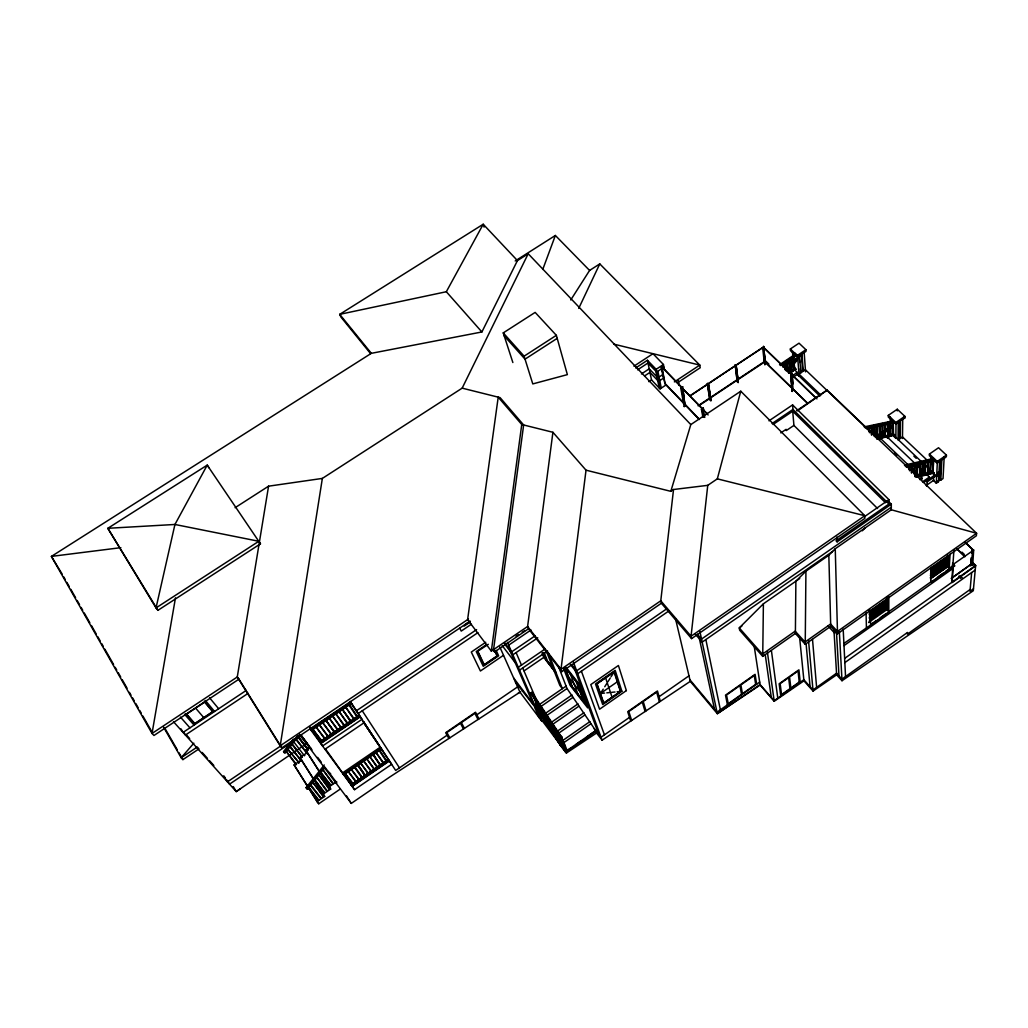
<?xml version="1.0" encoding="UTF-8"?>
<svg xmlns="http://www.w3.org/2000/svg" width="1028" height="1028" viewBox="0 0 1028 1028"><rect width="100%" height="100%" fill="white"/><g stroke="black" fill="none" stroke-linecap="round" stroke-linejoin="round"><path stroke-width="1.5" d="M887.472 424.037L887.819 436.45L887.896 422.431L887.819 436.45M887.884 436.026L887.974 422.29M888.282 415.376L888.282 417.021L895.825 424.127L904.833 417.959L904.858 416.314L897.277 409.234L888.282 415.376L895.838 422.482L904.858 416.314M886.342 605.531L888.166 607.419L888.166 608.73L868.596 622.531M888.166 603.821L869.38 617.108L869.405 618.419L888.166 605.158L888.166 603.821L886.342 601.933M888.179 600.198L869.302 613.523L869.328 614.847L888.179 601.547L888.179 600.198L886.342 598.309M888.179 596.548L888.179 597.898L887.254 596.947M888.835 596.703L888.809 611.66L930.777 581.964L931.445 567.417M889.04 501.947L891.315 504.183L837.088 541.846L836.034 540.754L888.963 504.016L888.963 499.672L792.588 404.916L768.983 420.825M843.898 643.438L889.336 612.2L887.254 609.334M890.916 423.716L890.466 435.898L890.145 423.472M890.299 434.638L890.351 417.137M890.466 435.898L890.222 421.827M877.462 435.229L890.788 426.106L891.726 427.802L878.4 436.926L878.914 436.335L877.462 435.229L875.393 437.632M828.825 555.274L830.727 626.335L805.232 644.299L795.389 633.441L795.878 581.218L805.926 571.195L828.825 555.274L835.25 548.734L891.289 509.772L891.315 504.183M891.726 427.802L890.788 426.106M893.242 421.608L893.101 435.358L892.805 422.919M893.666 421.519L892.818 421.403L892.741 435.024M893.512 435.268L893.229 421.326M894.231 421.968L894.219 422.868M896.442 437.967L895.876 438.352L896.005 422.457M897.251 410.892L897.277 409.234M899.757 422.688L899.577 437.761L900.284 438.429L900.477 421.84L898.228 423.382L898.074 439.945L902.481 436.913L926.922 460.004M805.926 571.195L805.232 644.299M902.468 438.493L902.725 419.437M799.771 578.507L763.393 603.809L762.725 656.391L795.389 633.441M909.086 469.372L909.215 465.928M909.484 470.773L909.574 466.275M911.335 472.88L911.502 465.376M911.759 472.777L911.939 465.286M912.157 471.634L912.299 465.633M913.995 473.728L914.213 464.746M914.355 474.075L914.65 464.643M914.74 475.476L915.01 464.99M917.721 464.36L916.95 476.427L916.925 464.103M916.95 476.427L917.349 464.001M919.623 463.474L919.623 475.784L920.047 463.371M920.047 475.681L920.42 463.718M971.794 553.167L972.051 550.186L973.683 550.057L972.668 565.439M921.872 479.601L921.923 478.02L879.351 437.324M923.105 463.088L922.283 475.129L922.309 462.831M922.283 475.129L922.681 463.178M922.694 475.039L922.733 462.741M925.791 462.446L924.93 474.486L924.943 463.692M924.93 474.486L925.367 462.549M928.464 461.816L927.577 473.844L927.667 461.572M926.883 486.231L927.115 480.012L927.307 481.811L935.172 476.337M927.577 473.844L928.091 461.469M929.415 454.055L929.351 455.674L937.202 463.088L946.351 456.753L946.441 455.121L938.538 447.745L929.415 454.055L937.279 461.469M880.174 438.776L885.365 435.217L929.338 477.082L929.273 478.65L924.005 482.312M931.394 457.383L930.211 473.214L930.327 460.942M930.211 473.214L930.751 460.84M932.897 471.993L934.041 473.086L932.473 472.225L932.987 460.313M933.411 460.223L932.846 472.572L933.771 460.57M934.426 460.852L934.503 459.298L905.462 466.108M952.493 563.203L954.562 566.03L931.304 582.49L930.803 581.36M938.795 461.508L939.528 462.202L938.564 481.682L936.328 483.237L937.369 461.366M938.063 476.491L938.281 471.993M944.128 458.18L943.036 478.56L940.8 480.115L940.08 479.433L940.993 461.431M940.8 480.115L941.815 460.621L939.528 462.202M947.559 567.392L947.251 566.338M930.456 578.79L948.638 565.978L948.728 564.603L946.865 562.766M930.391 575.307L948.883 562.252L948.96 560.864L947.096 559.026M930.558 571.607L949.114 558.5L949.204 557.099L947.328 555.261M950.103 554.246L949.152 568.959L945.477 571.568M952.853 565.747L953.933 550.057M953.277 566.043L952.121 582.593L975.598 565.94L972.18 562.612M970.702 565.593L971.396 557.651M970.728 565.798L971.421 557.857M951.311 578.314L971.331 564.115L972.616 550.828L952.211 565.079M971.653 572.557L969.982 591.306L973.477 588.813M972.218 562.123L975.649 565.464L973.298 590.74L842.009 680.742L836.638 674.831L833.862 628.635M740.764 391.218L717.326 478.855L707.752 485.344L691.06 636.229L691.587 638.619L864.869 518.369L864.818 515.709L740.764 391.218L690.803 424.59L670.821 491.333L586.024 470.181L552.91 432.287L521.749 424.5L498.207 397.168L467.611 619.614L491.333 651.122L527.608 626.489L552.91 432.287M707.752 485.344L673.533 489.508L660.773 600.802L661.377 603.243L691.587 638.619M586.024 470.181L561.005 669.318L561.879 671.605L661.377 603.243M491.333 651.122L521.749 424.5M690.803 424.59L528.199 253.749L462.163 388.147L322.355 478.418L280.207 745.801L281.839 747.87L470.04 621.143M322.355 478.418L268.565 486.18L237.275 676.989L280.207 745.801L468.472 619.036M175.48 597.846L152.028 733.439L153.956 735.483L238.959 679.174L281.839 747.87M764.781 364.67L763.483 346.487L765.487 363.244L763.483 346.487M764.999 364.657L763.714 346.475M542.771 269.413L555.364 235.463L589.584 270.441L570.771 299.958M578.725 308.387L599.774 263.9L699.785 365.094L700.209 367.754L677.529 382.763M238.959 679.174L237.275 676.989L152.028 733.439L51.4 556.405L371.339 353.324L481.888 331.967L517.444 260.585L528.199 253.749M370.555 353.593L340.949 317.074L339.703 314.35L446.332 291.734L483.211 224.232L517.444 260.585M865.859 426.903L866.643 427.16M868.956 426.671L868.956 431.31M869.392 426.581L869.405 432.724M872.117 426.016L871.333 425.759M874.404 425.541L874.455 436.193M877.051 425.104L877.205 424.538M880.264 424.32L879.852 438.095L879.48 424.063M882.962 423.754L882.152 423.472M885.288 422.855L885.172 436.99L885.571 423.33L884.787 423.086L885.571 423.33M906.85 467.367L935.017 460.12M604.567 693.065L600.442 693.489L603.218 689.133M604.734 686.743L606.738 683.581M607.831 681.86L610.259 678.03M611.082 676.745L614.101 671.991L620.398 691.446L603.757 702.998L597.062 683.774L614.101 671.991M298.981 735.483L285.347 752.727L284.268 752.676L283.574 751.571L293.443 739.081M285.63 750.389L287.583 747.934M284.268 752.676L297.105 736.433M296.488 764.434L285.874 750.838L296.013 764.755M289.433 746.315L301.512 761.041L290.063 746.264M291.412 743.822L302.322 757.122L291.772 743.36M293.378 741.329L304.365 755.734M285.758 751.712L285.874 750.838M287.724 749.232L299.007 762.737L287.467 748.808M293.648 741.741L293.751 740.854M295.987 738.772L307.346 753.717M297.593 736.742L297.709 735.855L308.169 749.772L297.336 736.318M786.33 371.005L796.199 358.554L797.111 360.198L788.27 371.339M787.564 370.363L796.199 358.554M787.409 371.532L797.047 359.376M324.822 767.71L307.86 788.784L306.768 788.759L306.061 787.615L324.257 764.986M308.143 786.407L310.135 783.927M306.768 788.759L324.026 767.312M323.319 796.764L312.332 781.704M320.312 772.542L320.428 771.642L330.656 785.161L320.042 772.118M193.855 743.193L181.172 757.739L182.92 759.602L198.957 748.898L197.26 747.009L181.172 757.739L163.568 727.13M763.393 603.809L739.26 627.915L739.646 630.177L762.725 656.391M862.286 530.795L865.139 527.955M970.149 589.481L907.441 634.122L907.48 632.477L841.932 679.135L836.548 673.211L812.981 689.968L803.845 679.701L774.135 700.749L760.065 684.532L717.338 713.702L689.685 680.639M951.414 578.417L971.331 564.115M844.643 658.408L951.71 582.452L952.815 566.377L954.562 566.03M952.159 582.131L975.649 565.464M844.849 662.597L975.225 570.026M830.727 626.335L837.589 633.736L976.369 535.781L976.6 533.275L827.129 390.139L796.597 410.737M869.649 611.686L887.254 599.247M930.931 568.42L948.266 556.187M873.44 610.349L875.959 608.576M930.623 570.232L949.204 557.099M869.714 615.271L887.254 602.883L887.254 600.596L888.179 601.547M930.751 572.146L948.034 559.952M930.456 573.945L948.96 560.864M869.791 618.817L887.254 606.469M930.584 575.847L947.79 563.691L947.944 561.327L948.883 562.252M888.166 607.419L869.444 620.655L869.47 621.953M930.289 577.646L948.728 564.603M931.317 577.993L948.638 565.978M954.074 564.886L949.191 568.343L947.598 566.659M871.41 623.983L876.383 620.462M880.109 617.815L886.329 613.42M938.127 576.772L943.023 573.303M869.881 610.079L870.677 625.409L889.336 611.634M954.614 565.451L931.329 581.925L930.803 581.385M844.014 645.61L952.648 568.702M759.692 682.091L717.017 712.186L689.916 679.804M797.574 410.776L827.129 390.139M629.534 717.351L601.033 737.243L595.906 730.612M659.051 696.727L688.978 675.833M940.08 479.433L937.844 480.988L938.564 481.682M558.204 665.733L567.006 688.503L596.15 731.281L565.785 752.457L559.707 744.375L564.937 750.324M561.686 742.82L562.162 742.499M590.753 723.905L560.44 745.004L536.616 709.461L567.006 688.503M741.856 626.103L739.26 627.915L762.39 654.155L795.158 631.166L805.014 642.025L830.585 624.022L837.46 631.436L837.589 633.736M595.854 730.497L565.464 751.674L565.785 752.457M571.054 747.934L565.863 751.545L566.467 752.997L596.574 733.015L595.726 730.728M576.245 744.311L581.437 740.687M586.641 737.063L594.428 731.64M552.075 728.479L547.114 717.107L548.566 718.778M936.225 462.15L946.441 455.121M555.159 729.135L555.968 729.289L559.977 740.276L555.107 729.019L559.977 740.276M554.041 731.409L549.132 720.114L550.558 721.746M864.33 516.763L888.963 499.672M559.707 744.375L549.967 728.492M919.649 479.601L921.923 478.02M553.514 733.851L583.943 712.738M562.008 743.295L557.703 731.872L565.696 750.35L535.806 704.887L536.912 704.129L535.806 704.887M558.024 732.36L557.215 732.206M553.771 735.495L553.295 732.9M556.032 734.377L551.124 723.082L551.959 723.314L551.162 723.159M554.477 736.112L584.816 715.051M922.553 481.798L929.338 477.082M557.664 736.819L558.448 736.973L557.664 736.819L551.638 722.825M927.359 480.243L935.249 474.769M891.302 507.202L701.533 639.069L697.357 634.199M560.299 737.5L561.416 736.729L566.788 749.592M560.813 738.258L561.661 736.858L560.813 738.258L530.705 693.09L531.823 692.319L561.918 737.487M926.164 485.537L934.002 480.089M832.59 551.445L702.175 642.114L695.391 634.212M558.757 742.139L555.094 736.266M559.489 742.756L589.905 721.617M540.882 715.449L537.464 709.924L552.794 733.234M545.38 713.393L572.031 694.979M549.762 725.023L550.545 725.177L545.11 714.1L546.549 715.771M550.083 725.498L545.932 714.319M543.761 716.079L544.557 716.233L539.045 705.067M546.549 715.629L572.956 697.382M499.839 647.023L519.937 692.114L541.602 720.924L537.464 709.924M547.95 717.338L547.153 717.184M546.241 718.739L546.086 719.536L542.81 710.721M549.941 720.307L549.145 720.153M547.77 722.041L548.554 722.196L543.08 711.093L544.532 712.751M546.857 724.38L543.208 718.546M547.551 724.971L578.006 703.884M552.486 724.483L578.88 706.197M553.462 726.603L553.617 725.794L557.986 737.294M600.442 693.489L617.275 681.834M240.398 788.746L236.247 791.611L173.462 721.695M535.472 698.719L540.086 710.592L535.472 698.719L535.716 700.119M667.031 608.602L576.631 670.821L571.722 664.576M535.331 699.528L542.09 713.573M669.074 610.812L577.697 673.738L570.386 664.435M537.503 701.738L538.466 703.705M537.631 705.748L535.614 707.135L513.653 678.017M538.633 705.041L566.094 686.126M539.392 705.593L539.546 704.784L544.082 716.555M538.119 706.634L537.978 707.431L534.611 698.487M537.785 710.656L515.413 681.962M546.086 719.536L541.563 707.804M540.086 710.592L540.24 709.783M548.091 722.517L543.915 711.299M799.617 637.45L803.947 680.832L813.071 691.086L836.638 674.831M887.357 438.108L892.163 434.818L895.876 438.352M518.009 693.437L519.937 692.114M537.657 706.956L533.339 695.519L534.303 697.498M537.978 707.431L533.66 696.007M754.179 646.059L760.142 685.059L774.212 701.263L803.947 680.832M389.265 760.733L352.103 786.137L351.229 784.788L388.366 759.396M388.52 759.628L351.229 784.788M519.525 670.127L547.551 650.981M365.647 775.652L365.441 776.397L358.464 765.462M380.848 765.256L380.643 766.001L373.896 754.95M353.234 784.75L344.676 772.979L353.722 784.415M356.292 782.655L347.785 770.859L356.767 782.321M359.337 780.573L351.165 769.175L359.826 780.239M362.396 778.479L353.992 766.631M368.487 774.315L360.455 762.84L368.962 773.994M371.532 772.234L363.552 760.733L372.007 771.912M374.565 770.165L366.649 758.625L375.053 769.831M377.61 768.083L369.733 756.518L378.086 767.749M383.675 763.933L375.901 752.316L384.164 763.598M387.196 761.53L379.139 749.386M352.257 786.356L389.406 760.951M524.139 670.834L543.799 657.393L542.026 652.96M309.775 728.531L354.583 789.658L391.629 764.305L363.861 722.761M878.683 435.204L882.32 432.724M884.735 431.066L889.58 427.751M878.4 436.129L891.726 426.993M447.064 735.213L395.677 770.447L350.188 701.443L351.229 703.024L348.775 704.681M476.863 714.794L517.598 686.884M299.366 734.313L351.293 803.395L389.689 777.052L520.669 691.703M307.154 743.218L236.234 791.586L233.292 786.6M537.76 637.848L512.869 654.797L504.44 643.734M378.985 750.209L381.581 749.065L343.802 774.816L342.53 772.915L380.309 747.163L381.17 748.435L343.365 774.212M357.294 763.753L358.129 765.05M360.391 761.645L360.738 763.264M363.475 759.538L363.835 761.157M366.572 757.43L366.919 759.049M378.42 749.361L369.168 755.67L370.016 756.942M350.882 768.738L351.653 768.841M344.958 773.403L345.177 772.645M348.068 771.283L348.274 770.525M357.641 765.385L357.847 764.614L365.917 776.076M381.118 765.68L372.817 754.411L380.643 766.001M332.738 783.747L322.728 769.548L333.213 783.413M309.544 747.677L305.753 750.222L329.011 786.883L336.683 781.665M324.193 792.884L314.619 779.622L324.668 792.549M326.737 791.136L316.367 776.68L327.225 790.815M329.294 789.401L318.667 774.585L329.77 789.067M307.462 752.47L299.906 757.572L323.023 794.284L330.669 789.054L305.753 750.222M318.217 800.247L308.567 787.14L318.706 799.912M320.775 798.499L309.929 784.685M301.628 759.795L294.085 764.896L317.048 801.647L324.694 796.43L299.906 757.572M518.292 667.288L545.097 648.989M317.048 801.647L318.744 803.767L340.294 789.041M516.082 636.242L518.536 634.572M522.275 632.284L524.858 630.524M492.708 649.4L494.596 651.919L528.777 628.596M508.68 645.16L530.975 630.01M503.514 655.273L480.41 671.001L471.299 652.048L485.743 642.256M330.682 773.84L329.024 772.362M535.1 635.857L511.597 651.855L504.851 643.027M307.912 749.361L307.693 750.093M300.202 734.994L310.687 748.063M359.222 715.167L319.772 741.843L340.988 727.863M344.933 725.203L359.389 715.424M335.077 732.232L334.845 733.015L325.503 719.728L334.845 733.015M351.216 721.322L350.998 722.093L341.926 708.652M321.88 741.792L322.111 740.995L321.88 741.792L312.024 728.171M325.131 739.595L325.349 738.811L325.131 739.595L315.326 725.948M328.369 737.397L318.616 723.725M331.607 735.213L322.201 721.952L332.121 734.866M338.084 730.831L328.793 717.518L338.597 730.484M341.322 728.646L332.083 715.295L341.823 728.299M344.547 726.462L335.655 713.522L345.061 726.115M347.772 724.277L338.944 711.312L348.286 723.93M354.223 719.921L345.215 706.454L354.737 719.574M357.95 717.403L349.302 704.334M320.672 743.244L360.147 716.542M320.852 743.488L360.314 716.799M304.108 755.323L304.841 755.413M295.357 738.824L307.089 753.306M780.817 432.891L786.099 429.319L786.253 430.591L793.924 425.412L792.704 411.226L773.082 424.461M324.964 749.245L364.195 722.671M486.681 644.466L476.247 651.534L483.25 666.272L498.619 655.813L496.177 650.403M488.326 644.299L477.48 651.405L483.97 665.103L497.423 655.941L494.931 650.416M464.9 624.857L470.04 621.4M350.638 702.15L310.495 729.199L309.993 728.518L311.368 730.548L351.525 703.473M291.078 742.679L229.552 784.146L227.316 780.355M295.01 740.031L301.551 735.624M350.895 702.51L348.441 704.167L357.448 717.737M464.168 626.103L470.374 621.927M312.306 728.621L322.394 741.445M315.609 726.398L325.645 739.248M310.867 729.867L351.062 702.766M312.602 729.07L312.538 727.824M315.904 726.847L315.84 725.601M319.194 724.624L328.883 737.05M325.786 720.178L335.359 732.681M471.415 624.214L461.212 631.102L459.824 628.224M670.821 491.333L673.533 489.508M772.079 423.523L792.973 409.44L792.588 404.916M356.369 710.798L476.606 629.611M358.181 713.548L477.879 632.657M793.706 389.92L792.087 391.334L790.686 374.706L792.228 373.665L790.815 374.847L792.228 391.462M281.518 745.441L227.471 781.833L226.16 779.61M788.489 372.547L794.927 368.23L795.775 369.039L790.648 372.894M788.772 372.611L793.912 369.168L792.537 352.27M788.527 372.946L792.382 370.363M788.656 359.928L790.018 372.47L789.388 359.954L790.416 372.2M792.164 371.031L791.239 358.207M794.708 369.322L793.398 356.755C793.616 373.138 795.633 373.858 793.398 356.755M789.324 373.357L795.775 369.039M807.635 403.426L793.025 389.201L791.933 374.667L816.952 398.877M792.19 375.837L797.291 372.419L793.912 369.168M799.758 362.434L799.27 356.061L801.12 372.611L800.491 371.995L802.624 370.568L801.442 354.621M760.142 685.059L717.338 713.702L699.901 631.359M698.051 405.79L765.5 360.854L768.918 364.169M699.014 405.559L709.654 398.607L707.315 384.305L689.929 395.857M710.631 397.823L736.973 380.27M738.014 379.576L764.267 362.216L762.635 347.554L736.125 365.171L738.091 379.666M710.014 399.301L710.875 400.188L710.104 399.815M790.339 348.98L799.026 343.185L805.913 349.7L806.029 351.37L797.33 357.191L790.481 350.651L790.339 348.98L797.201 355.521L797.33 357.191M703.165 416.096L702.124 408.347L681.975 387.89L685.046 404.724L699.233 419.527M702.895 417.201L701.456 409.375L703.242 408.18L703.897 411.406M703.383 408.334L701.456 409.375M703.987 416.957L702.715 409.362L707.277 413.68M779.532 364.709L793.873 355.135L794.734 355.945L794.798 356.78L781.768 365.48M780.92 364.67L783.516 362.923M786.124 361.188L793.95 355.958L793.873 355.135M780.38 365.531L794.734 355.945M782.475 364.58L783.156 367.356M789.388 359.954L790.018 372.47M791.547 358.515L790.828 358.476M793.719 357.063L792.999 357.024M797.201 355.521L805.913 349.7M799.912 356.677L802.084 355.225L803.254 371.172L802.624 370.568M596.574 733.015L602.112 740.173L690.289 681.358L675.55 618.882M709.924 399.931L707.508 383.457L708.369 384.344L710.785 400.804M735.251 365.03L737.256 381.709L735.251 365.03L736.125 365.904L738.297 382.467M246.309 690.379L183.074 732.399L181.044 728.916M710.952 400.689L708.382 383.611L735.071 365.878L708.459 383.688L710.708 397.913M690.019 395.947L707.405 384.395M762.712 347.644L736.125 365.171M738.13 382.583L736.125 365.904M248.133 693.335L185.438 735.033L184.076 732.707M685.046 404.724L682.206 387.736M684.275 406.625L686.01 405.469L684.134 406.484L680.729 387.903L682.643 386.888L680.729 387.903M674.368 381.902L699.785 365.094L613.973 344.187M681.166 387.055L661.569 366.765L664.898 383.727L684.237 403.888L681.397 386.901L661.788 366.611L665.116 383.572L684.468 403.747M648.835 381.658L651.508 379.897L647.434 360.263L635.664 367.985M659.064 377.058L662.687 374.667M659.77 380.617L663.394 378.227L661.184 367.009L662.405 366.212L662.752 368.024L663.972 367.227M651.508 379.897L660.079 388.892L666.067 384.935M637.566 369.836L647.987 362.987L656.674 372.033L661.544 368.821M641.421 373.948L649.208 368.821L656.982 376.942M644.582 375.927L649.94 372.393L657.702 380.501M660.079 388.892L656.134 369.322L663.445 364.503L652.973 353.696L633.942 366.186M260.469 543.825L258.825 541.281L156.025 607.921L107.837 528.302L207.219 465.119L260.469 543.825L157.952 610.311L156.025 607.921L174.94 524.473L207.219 465.119L208.928 467.766M556.354 335.334L567.366 374.629L532.787 383.919L524.1 356.176L556.354 335.334L535.151 312.396L503.245 332.892L512.869 362.537M557.202 338.353L525.038 359.157L504.221 335.886M235.104 507.691L268.565 486.18M793.577 376.89L797.445 374.41L797.291 372.419M589.584 270.441L599.774 263.9M515.195 260.971L555.364 235.463M914.779 476.594L933.077 472.16M915.768 477.056L933.874 472.662L932.897 471.736L914.791 476.118M917.259 477.159L934.041 473.086M905.45 466.584L934.478 459.747M904.473 465.17L933.514 458.372M914.689 463.14L915.048 463.499M924.57 474.139L925.354 474.396M927.217 473.497L927.988 473.754M929.852 472.867L930.623 473.111M932.473 472.225L933.257 472.469M880.148 437.414L887.858 435.756M889.194 435.461L893.409 434.548M877.848 438.532L894.694 434.883L876.897 439.213M876.91 437.632L893.769 433.996M866.681 428.612L894.27 422.829L893.281 421.955M864.188 426.877L893.281 420.825M871.256 425.9L872.04 426.157M879.403 424.204L879.75 424.538M882.075 423.613L882.885 423.896L882.512 437.542L882.075 425.117M874.764 425.579L873.98 425.335L874.764 425.579L874.879 436.103M865.139 427.789L894.231 421.711M879.415 425.708L879.917 437.671M882.14 437.183L882.936 437.453M884.8 424.59L885.236 436.579M890.12 435.564L890.878 435.821M120.854 547.667L51.4 556.405L62.117 574.022M606.803 692.846L609.745 692.538M611.57 692.345L615.014 691.998M617.121 691.78L620.398 691.446M306.061 787.615L307.86 788.784M283.574 751.571L285.347 752.727M258.825 541.281L174.94 524.473L107.837 528.302L157.952 610.311M462.163 388.147L500.083 397.63L523.65 424.975L493.556 649.606L494.596 651.919M717.326 478.855L864.818 515.709L691.06 636.229L660.773 600.802L561.005 669.318L527.608 626.489L528.559 628.84L561.879 671.605M891.289 509.772L976.6 533.275L837.46 631.436L835.25 548.734M903.882 417.072L904.833 417.959M944.218 456.612L945.207 457.537M933.63 459.889L934.606 460.814M893.216 434.381L894.334 435.435L893.216 434.6M894.578 436.206L931.381 471.094L930.815 471.492L934.683 475.154L934.606 476.722L933.642 475.81L933.437 480.474L936.328 483.237M913.866 456.111L916.192 458.321M794.477 352.694L796.533 354.66M793.95 355.958L794.798 356.78M796.263 359.376L797.111 360.198M894.309 453.219L896.596 455.417M875.946 437.311L805.399 369.746L798.974 374.051L820.819 395.086M795.813 369.45L794.927 368.23M797.111 374.089L819.92 396.114M796.109 373.254L799.141 376.184L797.561 355.637M784.724 362.55L785.585 368.962M964.919 542L972.886 549.71L964.804 542.09M790.982 373.935L763.727 347.567L791.097 373.858L792.19 388.391L765.269 362.139L792.318 388.327M791.817 374.745L815.692 397.849M961.951 552.126L964.238 554.349M793.141 389.124L807.738 403.349M957.119 548.913L964.971 556.559M957.004 548.991L964.855 556.636M948.176 557.574L949.114 558.5M792.973 409.44L888.963 504.016M959.985 575.5L962.247 577.736M792.704 411.226L885.468 502.731M958.623 576.245L960.872 578.481M947.598 566.813L949.191 568.381M735.071 365.146L735.945 366.019M793.924 425.412L877.565 508.513M707.328 383.572L708.189 384.459M681.975 387.89L701.893 408.501M702.715 409.362L708.125 414.952M886.342 603.256L888.166 605.158M647.434 360.263L656.134 369.322M886.74 609.501L889.336 612.2M685.265 404.582L699.451 419.373M827.964 625.872L834.826 633.299M186.543 735.046L189.666 738.541M202.143 752.445L207.45 758.368M209.571 760.733L213.824 765.475M223.384 776.127L225.505 778.492L224.078 776.089M503.245 332.892L524.1 356.176M446.332 291.734L481.888 331.967M180.427 717.081L189.936 727.837M184.565 714.267L194.048 725.1M185.644 713.625L194.639 723.918L213.117 711.646L204.379 701.212M195.616 708.112L203.75 717.608M205.382 700.479L214.556 711.479M209.571 697.781L218.656 708.755M371.339 353.324L339.703 314.35L483.211 224.232L484.111 227.124M310.584 784.634L321.25 798.178M294.085 764.896L318.744 803.767M566.145 667.403L578.571 683.273L587.682 707.881L569.962 685.098L563.781 668.907M565.529 667.712L576.888 682.245L584.546 702.792L571.542 686.1L564.77 668.264M565.734 668.341L576.425 681.911M312.602 782.128L323.794 796.443M568.51 676.938L579.882 691.523M323.023 794.284L324.694 796.43M555.004 670.59L547.487 660.914L544.133 652.459M556.109 672.685L546.382 660.156L543.426 652.716M545.971 659.873L554.323 670.641M543.799 657.393L555.518 672.505M594.235 728.813L596.15 731.281M329.011 786.883L330.669 789.054M502.178 645.558L515.182 662.636M297.966 736.266L308.169 749.772M542.09 720.589L566.467 752.997M300.844 734.943L302.643 737.333M303.273 738.117L308.901 745.685M301.178 735.457L305.856 741.689M310.173 747.433L312.037 749.926M317.639 757.379L321.366 762.352M324.771 767.016L327.521 770.679M327.906 771.064L336.824 782.95M309.916 727.695L317.267 737.731M325.259 748.641L354.583 789.658M354.75 766.721L362.871 778.157M357.358 764.948L365.441 776.397M350.998 722.093L342.221 709.102L351.512 721.759M541.409 708.6L541.563 707.791L542.231 709.384M538.659 706.75L542.167 711.98M544.801 715.899L564.95 745.981L560.53 735.405M363.899 722.26L365.325 724.38M363.488 721.874L377.7 743.283M348.196 703.794L349.07 705.118M379.268 750.633L378.651 749.72L386.708 761.864M345.434 705.658L346.32 706.981M344.92 706.005L345.793 707.328M375.336 751.455L376.184 752.74M342.157 707.868L343.031 709.191M372.252 753.563L373.1 754.835M341.643 708.215L342.517 709.538M338.88 710.078L339.754 711.402M338.353 710.425L339.24 711.749M352.758 705.516L351.293 703.28L361.984 719.317L322.574 745.981L310.43 727.104M363.321 721.72L382.532 750.71M363.359 721.862L371.429 734.056M371.982 734.943L373.023 736.523M335.591 712.288L336.464 713.625M335.077 712.635L335.95 713.972M332.314 714.499L333.188 715.835M331.787 714.858L332.661 716.182M360.661 762.082L361.226 762.93M329.024 716.722L329.898 718.058M328.497 717.069L329.371 718.405M362.267 710.785L399.455 767.852M325.735 718.932L326.596 720.268M325.208 719.292L326.082 720.615M322.432 721.155L322.496 722.401L321.918 721.502M319.143 723.378L319.721 724.265M346.423 795.788L351.293 803.395M330.656 785.161L330.181 785.482M302.322 757.122L301.846 757.443M301.512 761.041L301.05 761.35M299.007 762.737L298.531 763.059M164.519 727.657L177.317 749.875M178.911 752.663L182.92 759.602M63.697 576.811L65.291 579.599M66.871 582.375L69.249 586.551M70.829 589.34L75.584 597.692M77.164 600.468L79.541 604.644M81.122 607.432L82.703 610.221M84.283 612.996L89.834 622.75M91.415 625.525L96.157 633.878M97.75 636.666L100.127 640.842M101.708 643.618L103.288 646.406M104.869 649.195L113.581 664.499M115.162 667.288L116.742 670.063M118.336 672.852L120.7 677.028M122.293 679.816L127.035 688.169M129.412 692.345L130.993 695.121M132.586 697.909L134.167 700.685M135.747 703.473L138.125 707.649M139.705 710.438L141.286 713.214M142.879 716.002L151.579 731.319M449.84 737.86L446.859 732.54L460.416 723.249L463.499 728.955M448.902 738.464L445.664 732.72L475.553 712.237L478.958 718.88M464.438 728.351L461.354 722.607L474.872 713.355L478.033 719.51M477.891 651.366L484.214 664.705L497.025 655.992L494.584 650.608M510.274 651.405L533.146 703.859M534.83 707.727L539.173 717.685M530.705 693.09L530.988 693.759L531.823 692.319M507.434 642.307L541.602 720.924M534.894 698.86L539.764 710.104M533.339 695.519L534.033 697.138M516.107 652.6L521.479 665.116M522.699 667.956L537.413 702.188M541.885 708.279L542.501 709.731M539.533 704.771L540.484 706.724M540.792 707.701L545.765 719.06M545.611 713.83L546.279 715.411M546.845 716.734L549.659 723.365M543.581 710.811L544.262 712.404M544.827 713.728L547.667 720.384M549.62 719.818L553.629 729.289M547.628 716.85L551.663 726.346M555.634 728.801L559.579 738.168M553.617 725.794L554.542 727.695M557.703 731.872L561.609 741.201M559.412 736.176L563.858 746.739M543.054 652.549L546.241 660.541M546.099 650.557L559.862 685.458L562.355 688.696L548.117 652.433M565.31 668.534L572.146 686.537M565.027 668.084L572.005 686.421L583.698 701.456L576.271 681.808M570.501 674.445L577.762 693.746M573.367 661.942L602.112 740.173M575.192 670.539L598.681 734.198M581.411 671.181L604.451 734.853M605.582 677.876L612.084 697.215M630.729 721.078L627.71 711.71L657.457 690.97L660.336 701.327M631.667 720.461L628.802 711.543L642.294 702.137L645.109 711.492M646.034 710.875L643.22 701.494L656.661 692.114L659.423 701.944M699.464 638.953L714.499 709.179M705.85 639.57L720.384 709.808M655.8 371.121L659.218 387.993M657.894 371.224L661.274 388.096M727.426 704.848L725.511 695.159L755.105 674.329L756.659 684.237M663.445 364.503L664.563 370.298M678.249 380.63L679.122 385.333M682.502 386.734L683.196 389.985M683.62 392.94L684.185 396.037M703.242 408.18L703.743 411.264M704.257 414.335L704.771 417.407M702.946 409.208L704.219 416.803M707.508 383.457L708.253 388.211M973.683 550.057L972.051 550.186M765.282 654.964L771.308 697.485M767.389 652.048L774.212 701.263M771.463 650.904L777.785 698.166M806.068 643.592L810.077 686.717M784.865 364.079L785.405 370.183M784.647 363.128L785.186 369.232M784.325 362.82L784.865 368.923M808.535 640.56L813.071 691.086M786.626 362.897L787.294 370.543M788.142 372.11L786.895 361.098L787.602 370.851M812.518 639.442L816.617 687.385M792.228 373.665L793.089 383.919M800.247 368.808L800.491 371.995M804.192 352.822L805.554 371.879M836.445 631.732L838.989 675.897M839.362 631.912L842.009 680.742M836.843 537.04L837.088 541.846M843.191 629.226L845.543 676.565M866.077 613.073L866.424 627.504M869.225 609.925L869.264 611.249M872.065 427.661L872.142 433.662M871.705 427.314L871.821 434.831M871.628 427.738L871.718 433.752M871.281 427.404L871.384 434.908M874.43 426.748L874.532 435.769M873.993 426.838L874.108 435.859M877.488 426.517L877.604 438.558M877.141 426.183L877.18 438.648M876.704 426.273L876.807 436.81M882.499 425.039L882.512 437.542M885.365 435.217L885.365 436.81M765.205 362.743L764.729 364.156L765.205 362.743M789.941 688.683L781.563 694.62L780.149 683.646L788.643 677.632L789.941 688.683M799.219 682.104L790.853 688.028L789.568 676.977L798.049 670.988L799.219 682.104M800.182 681.962L780.715 695.75L779.16 683.787L798.91 669.819L800.182 681.962M739.967 685.548L726.539 695.005L728.248 703.717L741.522 694.35L739.967 685.548M754.256 675.486L740.88 684.905L742.434 693.707L755.67 684.378L754.256 675.486M620.771 691.394L603.5 703.383L596.664 683.826L614.371 671.58L620.771 691.394M621.889 691.24L602.716 704.553L595.495 683.98L615.181 670.372L621.889 691.24M626.36 690.61L599.581 709.217L590.804 684.597L618.419 665.501L626.36 690.61M538.145 702.702L538.004 703.525L538.145 702.702M335.501 781.254L335.295 782L335.501 781.254M737.372 381.08L738.232 381.953L737.372 381.08M212.629 711.71L194.845 723.532L186.595 714.087L204.611 702.137L212.629 711.71M906.503 465.067L906.503 465.067M909.24 464.425L909.24 464.425M911.965 463.782L911.965 463.782M917.4 462.51L917.4 462.51M920.099 461.868L920.099 461.868M922.784 461.238L922.784 461.238M925.47 460.608L925.47 460.608M928.143 459.979L928.143 459.979M930.815 459.362L930.815 459.362M868.956 426.389L868.956 426.389M972.719 564.963L970.74 565.117L972.719 564.963"/></g></svg>
